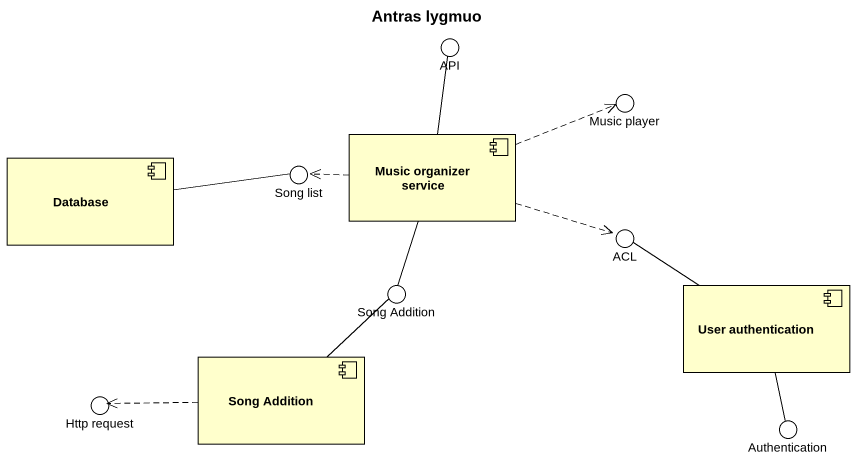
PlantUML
@startuml
title Antras lygmuo
() API
() "Music player" as Music_player
component "Database" as Database_
component "Music organizer service" as Music_organizer_service
() "Song list" as Song_list
() ACL
() "Song Addition" as Song_Addition
component "User authentication" as User_authentication
component "Song Addition" as Song_Addition_2
() "Http request" as Http_request
() Authentication
Database_ -right- Song_list
Music_organizer_service -up- API
Music_organizer_service .right.> Music_player
Music_organizer_service .left.> Song_list
Music_organizer_service .right.> ACL
Music_organizer_service -- Song_Addition
User_authentication -up- ACL
User_authentication -- Authentication
Song_Addition_2 -up- Song_Addition
Song_Addition_2 .left.> Http_request
@enduml
